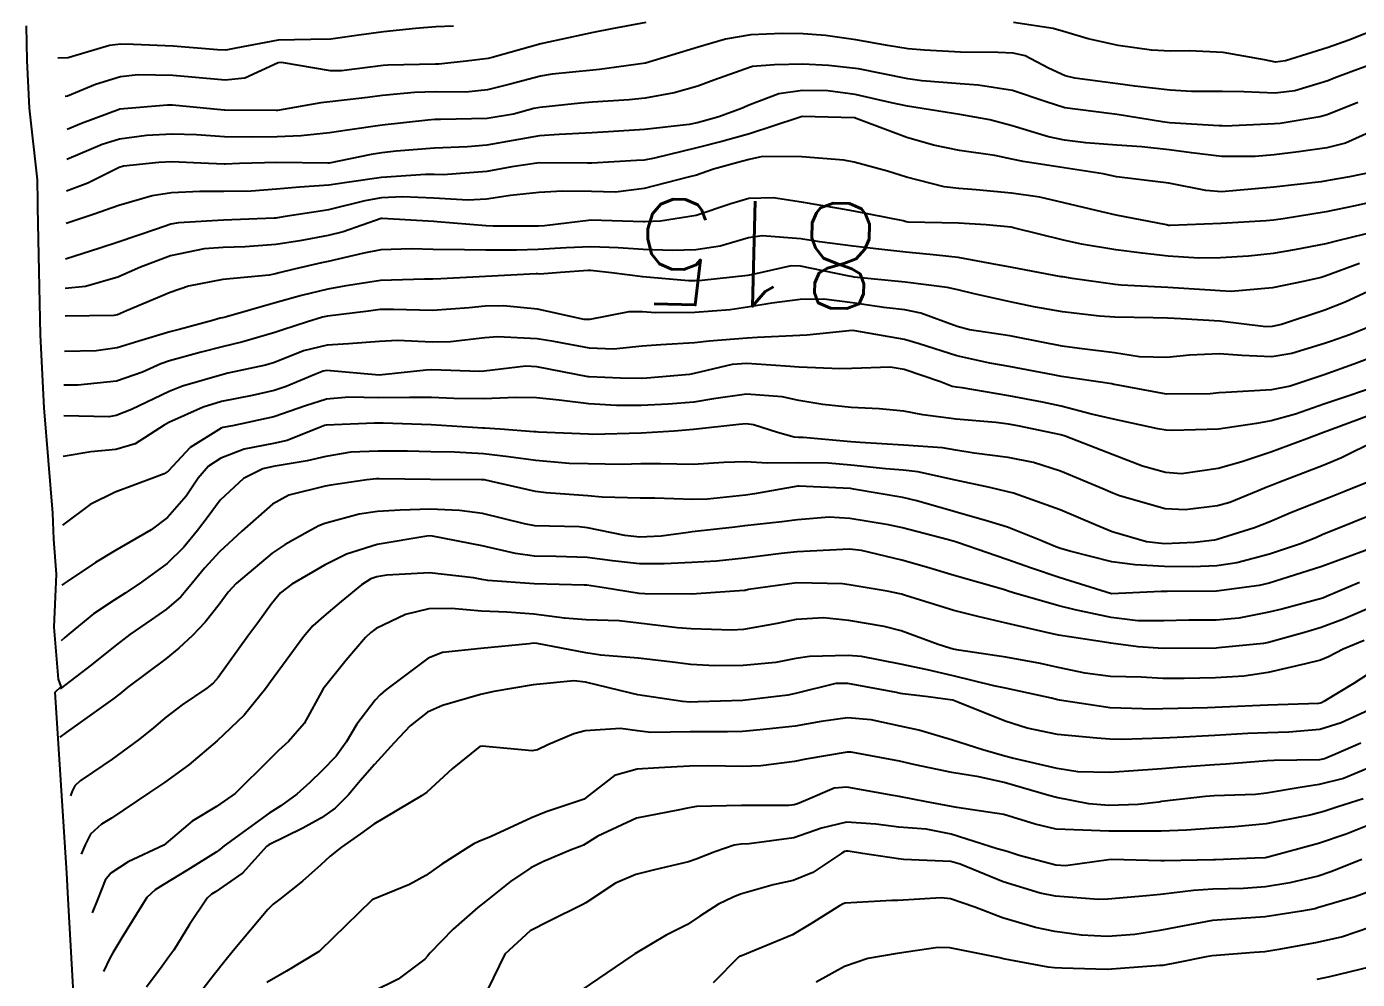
# Model space of a CAD drawing. Header units: metres. Extents: x 307586 to 320046, y 7427249 to 7434250.
# Drawn here: x 318695.3 to 318746, y 7429160.3 to 7429196.6 of the extents above; entities that cross this region are included whole.
import ezdxf
from ezdxf.enums import TextEntityAlignment as Align

# ---------------------------------------------------------------- set-up
doc = ezdxf.new("R2010")
doc.units = ezdxf.units.M
doc.header["$MEASUREMENT"] = 0
for name, color, linetype in [('Area', 45, 'Continuous'), ('Cotas', 45, 'Continuous'), ('Curvas de Nivel 1m', 11, 'Continuous'), ('Curvas de Nivel 5m', 15, 'Continuous')]:
    doc.layers.add(name, color=color, linetype=linetype)
doc.styles.add('Style-STANDARD', font='STANDARD.shx')

msp = doc.modelspace()

# ---------------------------------------------------------------- linework, layer by layer
at = {"layer": 'Area'}
msp.add_polyline3d([(318697.225, 7429156.868, 803.273), (318696.853, 7429163.392, 843.775), (318696.802, 7429164.372, 850.134), (318696.361, 7429171.264, 805.641), (318696.58, 7429171.483, 839.704), (318696.489, 7429171.76, 849.294), (318696.324, 7429173.742, 842.405), (318696.402, 7429175.767, 842.874), (318696.305, 7429177.092, 834.304), (318696.271, 7429178.09, 832.864), (318695.94, 7429182.1, 830.314), (318695.793, 7429184.885, 835.385), (318695.693, 7429189.738, 849.215), (318695.693, 7429189.954, 849.215), (318695.689, 7429190.793, 842.824), (318695.375, 7429193.519, 844.044), (318695.286, 7429195.331, 842.815), (318695.269, 7429196.656, 854.385)], dxfattribs=at)
at = {"layer": 'Curvas de Nivel 1m', "flags": 128}
for points, elevation in [([(318711.531, 7429196.649), (318710.866, 7429196.615), (318710.089, 7429196.556), (318708.864, 7429196.424), (318707.923, 7429196.298), (318706.861, 7429196.146), (318706.105, 7429196.133), (318704.86, 7429196.112), (318703.243, 7429195.801), (318702.856, 7429195.729), (318702.541, 7429195.738), (318700.857, 7429195.886), (318699.346, 7429195.951), (318698.858, 7429195.955), (318698.424, 7429195.908), (318697.014, 7429195.488), (318696.894, 7429195.448), (318696.852, 7429195.44), (318696.463, 7429195.43)], 823), ([(318718.868, 7429196.782), (318717.567, 7429196.542), (318716.864, 7429196.4), (318715.92, 7429196.202), (318714.86, 7429195.969), (318713.009, 7429195.452), (318712.854, 7429195.412), (318712.759, 7429195.396), (318712.018, 7429195.308), (318710.975, 7429195.195), (318710.851, 7429195.191), (318709.034, 7429195.164), (318708.85, 7429195.151), (318707.271, 7429194.941), (318706.846, 7429194.94), (318704.982, 7429195.258), (318704.851, 7429195.246), (318703.585, 7429194.666), (318702.84, 7429194.587), (318701.571, 7429194.704), (318700.843, 7429194.763), (318699.518, 7429194.785), (318698.842, 7429194.712), (318697.889, 7429194.427), (318696.83, 7429193.983), (318696.733, 7429193.96)], 822), ([(318746.87, 7429196.598), (318745.652, 7429196.115), (318744.862, 7429195.828), (318743.243, 7429195.32), (318742.856, 7429195.277), (318742.443, 7429195.358), (318740.86, 7429195.637), (318739.581, 7429195.7), (318738.86, 7429195.692), (318738.131, 7429195.726), (318736.862, 7429195.913), (318735.725, 7429196.16), (318734.867, 7429196.418), (318734.389, 7429196.559), (318732.87, 7429196.784)], 822), ([(318746.548, 7429195.202), (318745.741, 7429194.901), (318745.097, 7429194.66), (318744.848, 7429194.566), (318743.592, 7429194.178), (318742.84, 7429194.09), (318741.655, 7429194.137), (318740.841, 7429194.16), (318739.658, 7429194.16), (318738.841, 7429194.207), (318737.495, 7429194.352), (318736.844, 7429194.445), (318735.207, 7429194.667), (318734.849, 7429194.749), (318734.214, 7429195.04), (318733.319, 7429195.514), (318732.859, 7429195.62), (318732.289, 7429195.635), (318730.859, 7429195.656), (318729.482, 7429195.724), (318728.86, 7429195.784), (318728.069, 7429195.91), (318726.863, 7429196.122), (318725.712, 7429196.294), (318724.865, 7429196.353), (318724.066, 7429196.363), (318722.864, 7429196.319), (318721.9, 7429196.153), (318720.859, 7429195.841), (318718.853, 7429195.23), (318717.104, 7429194.992), (318716.849, 7429194.963), (318715.3, 7429194.812), (318714.845, 7429194.736), (318713.691, 7429194.436), (318712.837, 7429194.224), (318712.011, 7429194.132), (318710.835, 7429194.136), (318710.049, 7429194.117), (318708.833, 7429194.001), (318708.262, 7429193.925), (318706.829, 7429193.76), (318706.476, 7429193.726), (318704.824, 7429193.436), (318704.782, 7429193.432), (318702.823, 7429193.446), (318702.8, 7429193.444), (318700.826, 7429193.638), (318700.632, 7429193.637), (318698.823, 7429193.482), (318698.79, 7429193.47), (318697.364, 7429192.938), (318696.813, 7429192.71)], 821), ([(318746.822, 7429192.773), (318745.527, 7429192.191), (318744.814, 7429192.006), (318743.739, 7429191.853), (318742.811, 7429191.742), (318742.081, 7429191.677), (318740.81, 7429191.681), (318739.656, 7429191.822), (318738.812, 7429191.934), (318737.771, 7429192.042), (318736.814, 7429192.113), (318735.636, 7429192.2), (318734.816, 7429192.305), (318734.207, 7429192.43), (318732.821, 7429192.851), (318731.968, 7429193.069), (318730.826, 7429193.28), (318730.592, 7429193.318), (318728.83, 7429193.59), (318728.226, 7429193.722), (318726.837, 7429194.039), (318725.802, 7429194.177), (318724.839, 7429194.196), (318723.935, 7429194.065), (318722.83, 7429193.643), (318722.51, 7429193.501), (318721.645, 7429193.192), (318721.011, 7429193.009), (318720.821, 7429192.962), (318720.512, 7429192.897), (318718.818, 7429192.705), (318717.448, 7429192.613), (318716.816, 7429192.574), (318715.568, 7429192.51), (318714.815, 7429192.461), (318713.813, 7429192.285), (318712.811, 7429192.104), (318712.068, 7429192.049), (318710.81, 7429191.994), (318709.346, 7429191.88), (318708.808, 7429191.823), (318708.401, 7429191.76), (318706.804, 7429191.429), (318706.748, 7429191.426), (318704.804, 7429191.45), (318703.386, 7429191.411), (318702.841, 7429191.38), (318702.802, 7429191.38), (318701.914, 7429191.429), (318700.803, 7429191.469), (318700.306, 7429191.447), (318698.964, 7429191.304), (318698.8, 7429191.253), (318697.605, 7429190.667), (318696.783, 7429190.36)], 819), ([(318746.607, 7429191.09), (318745.674, 7429190.901), (318744.94, 7429190.77), (318744.801, 7429190.746), (318744.602, 7429190.714), (318742.799, 7429190.511), (318741.375, 7429190.377), (318740.797, 7429190.338), (318740.207, 7429190.379), (318738.8, 7429190.666), (318736.918, 7429190.893), (318736.802, 7429190.907), (318736.291, 7429191.015), (318734.805, 7429191.252), (318733.242, 7429191.489), (318732.808, 7429191.579), (318732.162, 7429191.714), (318730.811, 7429191.912), (318729.832, 7429192.114), (318728.816, 7429192.403), (318726.883, 7429193.129), (318726.823, 7429193.147), (318726.803, 7429193.151), (318724.824, 7429193.2), (318724.782, 7429193.192), (318724.664, 7429193.152), (318722.817, 7429192.545), (318721.757, 7429192.247), (318720.811, 7429192.008), (318719.191, 7429191.609), (318718.806, 7429191.542), (318718.515, 7429191.524), (318716.805, 7429191.421), (318716.636, 7429191.421), (318714.805, 7429191.44), (318713.756, 7429191.286), (318712.801, 7429191.107), (318711.138, 7429190.978), (318710.8, 7429190.989), (318710.467, 7429190.992), (318708.798, 7429190.879), (318707.477, 7429190.682), (318706.791, 7429190.583), (318705.667, 7429190.504), (318704.789, 7429190.434), (318703.831, 7429190.36), (318702.787, 7429190.34), (318701.873, 7429190.343), (318700.786, 7429190.296), (318700.053, 7429190.182), (318698.778, 7429189.806), (318698.532, 7429189.717), (318697.842, 7429189.479), (318697.043, 7429189.215), (318696.773, 7429189.13)], 818), ([(318746.794, 7429190.005), (318745.898, 7429189.793), (318744.789, 7429189.566), (318743.15, 7429189.298), (318742.786, 7429189.255), (318742.5, 7429189.229), (318740.785, 7429189.124), (318738.846, 7429189.051), (318738.784, 7429189.054), (318738.705, 7429189.069), (318736.787, 7429189.446), (318736.237, 7429189.567), (318734.792, 7429189.912), (318733.872, 7429190.123), (318732.795, 7429190.285), (318731.457, 7429190.413), (318730.797, 7429190.453), (318730.233, 7429190.524), (318728.801, 7429190.894), (318728.075, 7429191.117), (318726.806, 7429191.468), (318726.407, 7429191.534), (318724.808, 7429191.663), (318723.31, 7429191.674), (318722.807, 7429191.568), (318722.505, 7429191.484), (318721.437, 7429191.194), (318720.974, 7429191.026), (318720.801, 7429190.972), (318720.484, 7429190.889), (318718.795, 7429190.453), (318717.71, 7429190.325), (318716.794, 7429190.342), (318715.693, 7429190.362), (318714.793, 7429190.311), (318713.703, 7429190.198), (318712.79, 7429190.058), (318712.081, 7429190.016), (318710.791, 7429190.092), (318709.592, 7429190.139), (318708.79, 7429190.103), (318708.153, 7429189.993), (318706.777, 7429189.648), (318706.547, 7429189.602), (318705.121, 7429189.387), (318704.823, 7429189.339), (318704.772, 7429189.331), (318704.708, 7429189.326), (318702.771, 7429189.252), (318701.056, 7429189.152), (318700.769, 7429189.094), (318700.223, 7429188.904), (318698.762, 7429188.411), (318698.055, 7429188.182), (318696.753, 7429187.77)], 817), ([(318746.782, 7429188.85), (318745.219, 7429188.463), (318744.775, 7429188.356), (318743.58, 7429188.119), (318742.769, 7429187.987), (318741.833, 7429187.884), (318740.766, 7429187.816), (318739.932, 7429187.805), (318738.766, 7429187.885), (318737.774, 7429187.994), (318736.77, 7429188.121), (318735.463, 7429188.333), (318734.775, 7429188.484), (318732.88, 7429188.959), (318732.782, 7429188.982), (318731.828, 7429189.07), (318730.783, 7429189.132), (318728.857, 7429189.182), (318728.784, 7429189.193), (318728.673, 7429189.222), (318726.788, 7429189.599), (318726.224, 7429189.7), (318724.791, 7429189.943), (318723.723, 7429190.097), (318722.792, 7429190.077), (318722.101, 7429189.876), (318720.785, 7429189.427), (318719.425, 7429189.22), (318718.823, 7429189.188), (318718.782, 7429189.19), (318716.783, 7429189.25), (318715.008, 7429189.039), (318714.779, 7429189.024), (318713.05, 7429189.025), (318712.779, 7429189.034), (318710.913, 7429189.187), (318710.781, 7429189.199), (318708.815, 7429189.317), (318708.782, 7429189.313), (318707.327, 7429188.805), (318706.766, 7429188.663), (318705.68, 7429188.465), (318704.762, 7429188.322), (318703.595, 7429188.242), (318702.761, 7429188.209), (318702.034, 7429188.154), (318700.757, 7429187.892), (318699.609, 7429187.457), (318698.749, 7429187.077), (318697.509, 7429186.719), (318696.743, 7429186.65)], 816), ([(318746.751, 7429186.697), (318745.517, 7429186.131), (318744.742, 7429185.826), (318743.083, 7429185.281), (318742.735, 7429185.196), (318742.484, 7429185.194), (318740.737, 7429185.407), (318739.252, 7429185.496), (318738.738, 7429185.515), (318738.199, 7429185.535), (318736.738, 7429185.559), (318736.158, 7429185.596), (318734.74, 7429185.755), (318733.646, 7429185.951), (318732.744, 7429186.145), (318731.377, 7429186.443), (318730.748, 7429186.6), (318730.35, 7429186.688), (318728.751, 7429186.894), (318726.798, 7429187.084), (318726.753, 7429187.09), (318726.553, 7429187.132), (318724.758, 7429187.499), (318724.405, 7429187.509), (318722.944, 7429187.177), (318722.753, 7429187.144), (318720.993, 7429186.955), (318720.75, 7429186.937), (318720.485, 7429186.939), (318718.751, 7429187.088), (318717.558, 7429187.242), (318716.754, 7429187.334), (318716.666, 7429187.339), (318715.616, 7429187.261), (318714.823, 7429187.198), (318714.752, 7429187.202), (318714.69, 7429187.208), (318712.751, 7429187.105), (318711.054, 7429187.013), (318710.75, 7429187), (318710.427, 7429187.002), (318708.749, 7429186.959), (318707.372, 7429186.739), (318706.745, 7429186.619), (318705.738, 7429186.385), (318704.74, 7429186.099), (318702.882, 7429185.566), (318702.734, 7429185.537), (318702.64, 7429185.514), (318702.346, 7429185.424), (318701.079, 7429185.086), (318700.726, 7429184.995), (318699.541, 7429184.638), (318698.717, 7429184.385), (318697.92, 7429184.273), (318696.713, 7429184.25)], 814), ([(318746.442, 7429185.187), (318745.715, 7429184.9), (318744.997, 7429184.64), (318744.728, 7429184.549), (318743.483, 7429184.167), (318742.719, 7429184.039), (318741.571, 7429184.1), (318740.721, 7429184.156), (318739.587, 7429184.11), (318738.718, 7429184.024), (318737.672, 7429184.047), (318736.721, 7429184.194), (318735.388, 7429184.358), (318734.724, 7429184.449), (318732.986, 7429184.799), (318732.73, 7429184.845), (318731.2, 7429185.075), (318730.734, 7429185.199), (318729.344, 7429185.706), (318728.74, 7429185.834), (318727.939, 7429185.92), (318726.743, 7429186.099), (318725.645, 7429186.24), (318724.744, 7429186.235), (318723.664, 7429186.088), (318722.74, 7429185.938), (318722.084, 7429185.842), (318720.738, 7429185.739), (318719.233, 7429185.717), (318718.738, 7429185.755), (318718.215, 7429185.758), (318716.735, 7429185.462), (318716.518, 7429185.47), (318714.739, 7429185.856), (318713.435, 7429185.984), (318712.74, 7429185.97), (318712.127, 7429185.918), (318710.738, 7429185.812), (318709.244, 7429185.849), (318708.738, 7429185.844), (318708.3, 7429185.791), (318706.735, 7429185.596), (318706.548, 7429185.559), (318705.966, 7429185.378), (318705.036, 7429185.079), (318704.727, 7429184.975), (318703.507, 7429184.622), (318702.718, 7429184.426), (318701.917, 7429184.225), (318700.71, 7429183.89), (318700.379, 7429183.773), (318699.681, 7429183.455), (318698.699, 7429183.118), (318697.22, 7429182.962), (318696.693, 7429182.97)], 813), ([(318746.721, 7429184.098), (318745.846, 7429183.769), (318744.71, 7429183.36), (318744.376, 7429183.247), (318743.413, 7429182.929), (318742.701, 7429182.784), (318740.971, 7429182.687), (318740.7, 7429182.67), (318740.372, 7429182.638), (318738.699, 7429182.623), (318736.718, 7429182.995), (318736.703, 7429182.995), (318736.624, 7429183.011), (318734.707, 7429183.301), (318734.386, 7429183.357), (318732.712, 7429183.674), (318731.979, 7429183.802), (318730.718, 7429184.082), (318729.284, 7429184.542), (318728.727, 7429184.703), (318726.824, 7429185.037), (318726.732, 7429185.042), (318725, 7429184.876), (318724.728, 7429184.854), (318723.123, 7429184.778), (318722.727, 7429184.76), (318721.283, 7429184.636), (318720.724, 7429184.574), (318719.435, 7429184.506), (318718.721, 7429184.447), (318717.629, 7429184.332), (318716.72, 7429184.373), (318715.355, 7429184.632), (318714.725, 7429184.733), (318713.21, 7429184.809), (318712.725, 7429184.773), (318711.419, 7429184.616), (318710.722, 7429184.61), (318709.399, 7429184.663), (318708.722, 7429184.632), (318707.537, 7429184.545), (318706.72, 7429184.489), (318705.822, 7429184.273), (318704.71, 7429183.834), (318704.377, 7429183.726), (318702.934, 7429183.417), (318702.702, 7429183.363), (318701.203, 7429182.93), (318700.696, 7429182.729), (318699.266, 7429182.038), (318698.686, 7429181.806), (318698.397, 7429181.761), (318696.683, 7429181.8)], 812), ([(318746.633, 7429182.891), (318745.192, 7429182.411), (318744.696, 7429182.237), (318743.622, 7429181.856), (318742.69, 7429181.611), (318742.132, 7429181.502), (318740.686, 7429181.29), (318738.934, 7429181.235), (318738.686, 7429181.252), (318738.379, 7429181.3), (318736.69, 7429181.672), (318735.844, 7429181.866), (318734.694, 7429182.161), (318733.978, 7429182.323), (318732.698, 7429182.559), (318730.916, 7429182.862), (318730.701, 7429182.886), (318730.538, 7429182.919), (318730.092, 7429183.089), (318728.71, 7429183.561), (318728.18, 7429183.646), (318726.71, 7429183.597), (318726.255, 7429183.59), (318724.71, 7429183.653), (318724.182, 7429183.687), (318722.712, 7429183.787), (318722.15, 7429183.747), (318720.706, 7429183.404), (318720.533, 7429183.375), (318718.906, 7429183.227), (318718.703, 7429183.22), (318717.903, 7429183.238), (318716.703, 7429183.285), (318716.665, 7429183.289), (318714.709, 7429183.669), (318714.295, 7429183.69), (318712.706, 7429183.504), (318712.518, 7429183.49), (318710.706, 7429183.547), (318710.488, 7429183.541), (318708.703, 7429183.35), (318706.705, 7429183.527), (318706.571, 7429183.505), (318706.25, 7429183.375), (318705.165, 7429182.918), (318704.697, 7429182.762), (318703.87, 7429182.577), (318702.692, 7429182.339), (318701.995, 7429182.122), (318700.684, 7429181.544), (318700.506, 7429181.443), (318699.401, 7429180.73), (318698.669, 7429180.515), (318697.72, 7429180.427), (318696.663, 7429180.25)], 811), ([(318746.682, 7429180.846), (318745.376, 7429180.203), (318744.673, 7429179.9), (318742.988, 7429179.257), (318742.665, 7429179.135), (318742.523, 7429179.083), (318742.193, 7429178.945), (318741.119, 7429178.492), (318740.654, 7429178.371), (318739.414, 7429178.217), (318738.652, 7429178.256), (318736.919, 7429178.747), (318736.66, 7429178.845), (318736.279, 7429179.014), (318734.669, 7429179.688), (318733.641, 7429180.014), (318732.674, 7429180.207), (318731.373, 7429180.376), (318730.677, 7429180.495), (318730.165, 7429180.575), (318728.679, 7429180.684), (318727.028, 7429180.778), (318726.68, 7429180.808), (318724.859, 7429180.97), (318724.681, 7429180.977), (318724.513, 7429180.985), (318723.886, 7429181.162), (318722.966, 7429181.456), (318722.686, 7429181.487), (318722.408, 7429181.461), (318720.684, 7429181.277), (318719.944, 7429181.211), (318718.682, 7429181.132), (318716.84, 7429181.09), (318716.681, 7429181.094), (318714.776, 7429181.175), (318714.682, 7429181.183), (318714.602, 7429181.191), (318713.317, 7429181.29), (318712.716, 7429181.332), (318712.683, 7429181.333), (318712.651, 7429181.333), (318710.684, 7429181.456), (318708.851, 7429181.514), (318708.685, 7429181.513), (318708.522, 7429181.514), (318706.684, 7429181.444), (318706.626, 7429181.429), (318706.491, 7429181.372), (318705.2, 7429180.859), (318704.673, 7429180.742), (318703.556, 7429180.521), (318702.664, 7429180.185), (318702.202, 7429179.882), (318701.809, 7429179.428), (318701.343, 7429178.736), (318700.638, 7429177.918), (318700.018, 7429177.449), (318698.625, 7429176.653), (318697.89, 7429176.207), (318696.816, 7429175.488), (318696.695, 7429175.406), (318696.613, 7429175.34)], 809), ([(318746.311, 7429179.249), (318745.465, 7429178.902), (318744.893, 7429178.674), (318744.658, 7429178.584), (318743.468, 7429178.111), (318742.645, 7429177.761), (318742.057, 7429177.531), (318740.635, 7429177.086), (318740.535, 7429177.061), (318739.776, 7429176.973), (318738.632, 7429176.923), (318737.945, 7429176.997), (318736.638, 7429177.381), (318736.022, 7429177.636), (318734.651, 7429178.212), (318732.87, 7429178.846), (318732.661, 7429178.906), (318731.968, 7429179.067), (318730.666, 7429179.346), (318729.229, 7429179.662), (318728.669, 7429179.729), (318728.005, 7429179.781), (318726.671, 7429179.922), (318725.815, 7429179.995), (318724.671, 7429180.003), (318723.493, 7429179.99), (318722.672, 7429180.04), (318721.84, 7429180.02), (318720.67, 7429179.946), (318719.422, 7429179.97), (318718.67, 7429179.962), (318717.961, 7429179.946), (318716.67, 7429179.963), (318715.941, 7429179.987), (318714.671, 7429180.101), (318713.628, 7429180.241), (318712.673, 7429180.348), (318711.577, 7429180.408), (318710.674, 7429180.431), (318709.782, 7429180.446), (318708.669, 7429180.451), (318707.622, 7429180.407), (318706.666, 7429180.25), (318705.959, 7429180.081), (318704.66, 7429179.872), (318704.271, 7429179.783), (318703.529, 7429179.407), (318702.645, 7429178.585), (318702.147, 7429177.916), (318701.787, 7429177.428), (318701.261, 7429176.799), (318700.62, 7429176.17), (318699.652, 7429175.454), (318699.03, 7429175.04), (318698.602, 7429174.772), (318697.818, 7429174.254), (318696.891, 7429173.487), (318696.724, 7429173.346), (318696.583, 7429173.23)], 808), ([(318746.651, 7429178.08), (318745.809, 7429177.735), (318744.638, 7429177.258), (318744.396, 7429177.155), (318743.809, 7429176.922), (318742.629, 7429176.524), (318741.386, 7429176.192), (318740.624, 7429176.08), (318739.691, 7429176.041), (318738.624, 7429176.052), (318737.505, 7429176.12), (318736.625, 7429176.234), (318735.016, 7429176.639), (318734.63, 7429176.761), (318734.428, 7429176.83), (318733.915, 7429177.041), (318732.64, 7429177.549), (318731.934, 7429177.776), (318730.649, 7429178.145), (318729.197, 7429178.56), (318728.657, 7429178.683), (318726.781, 7429179.009), (318726.661, 7429179.024), (318724.7, 7429179.112), (318724.662, 7429179.113), (318723.007, 7429178.826), (318722.657, 7429178.777), (318721.22, 7429178.628), (318720.654, 7429178.608), (318719.212, 7429178.664), (318718.654, 7429178.666), (318717.205, 7429178.694), (318716.655, 7429178.747), (318715.063, 7429178.86), (318714.658, 7429178.91), (318712.983, 7429179.295), (318712.717, 7429179.353), (318712.664, 7429179.36), (318712.602, 7429179.362), (318710.663, 7429179.371), (318708.705, 7429179.401), (318708.654, 7429179.402), (318708.606, 7429179.398), (318708.235, 7429179.354), (318706.86, 7429179.159), (318706.65, 7429179.122), (318705.257, 7429178.774), (318704.643, 7429178.435), (318703.473, 7429177.407), (318702.625, 7429176.609), (318702.05, 7429175.994), (318701.589, 7429175.43), (318701.141, 7429174.899), (318700.598, 7429174.427), (318700.015, 7429174.026), (318699.207, 7429173.461), (318698.578, 7429172.983), (318697.739, 7429172.311), (318696.553, 7429171.39)], 807), ([(318746.632, 7429176.792), (318745.25, 7429176.28), (318744.624, 7429176.056), (318743.344, 7429175.653), (318742.618, 7429175.426), (318742.232, 7429175.328), (318740.614, 7429175.112), (318738.726, 7429175.101), (318738.614, 7429175.105), (318738.499, 7429175.106), (318736.613, 7429175.01), (318734.619, 7429175.632), (318733.565, 7429175.989), (318732.626, 7429176.325), (318730.743, 7429176.968), (318730.632, 7429177.003), (318730.571, 7429177.02), (318730.349, 7429177.084), (318728.639, 7429177.526), (318728.114, 7429177.642), (318726.644, 7429177.89), (318725.849, 7429177.934), (318724.643, 7429177.831), (318724.044, 7429177.757), (318722.639, 7429177.601), (318722.262, 7429177.56), (318720.636, 7429177.372), (318720.479, 7429177.358), (318719.454, 7429177.218), (318718.632, 7429177.173), (318718.065, 7429177.236), (318716.637, 7429177.532), (318716.323, 7429177.568), (318714.638, 7429177.61), (318714.235, 7429177.68), (318712.645, 7429178.075), (318711.764, 7429178.191), (318710.647, 7429178.235), (318709.509, 7429178.2), (318708.641, 7429178.156), (318707.946, 7429178.051), (318706.636, 7429177.689), (318706.406, 7429177.601), (318705.984, 7429177.376), (318705.12, 7429176.893), (318704.625, 7429176.564), (318703.251, 7429175.41), (318702.945, 7429175.077), (318702.601, 7429174.604), (318702.075, 7429173.941), (318701.595, 7429173.43), (318701.074, 7429172.939), (318700.574, 7429172.533), (318699.121, 7429171.462), (318698.815, 7429171.21), (318698.556, 7429171.006), (318696.78, 7429169.731), (318696.533, 7429169.55)], 806), ([(318746.608, 7429174.551), (318745.45, 7429174.051), (318744.595, 7429173.732), (318743.969, 7429173.542), (318742.586, 7429173.162), (318742.399, 7429173.129), (318740.686, 7429172.959), (318740.593, 7429172.95), (318738.582, 7429172.926), (318737.625, 7429173), (318736.585, 7429173.14), (318736.435, 7429173.162), (318734.589, 7429173.443), (318734.079, 7429173.549), (318732.596, 7429173.902), (318731.52, 7429174.15), (318730.602, 7429174.377), (318728.763, 7429174.956), (318728.611, 7429175.001), (318728.066, 7429175.115), (318726.615, 7429175.359), (318726.357, 7429175.391), (318724.616, 7429175.432), (318722.782, 7429175.177), (318722.647, 7429175.145), (318722.612, 7429175.136), (318720.791, 7429175.017), (318720.61, 7429175.008), (318718.824, 7429175.012), (318718.61, 7429175.031), (318717.28, 7429175.243), (318716.614, 7429175.342), (318716.515, 7429175.35), (318714.614, 7429175.402), (318712.842, 7429175.523), (318712.615, 7429175.558), (318712.294, 7429175.625), (318710.618, 7429175.81), (318708.996, 7429175.723), (318708.616, 7429175.658), (318708.386, 7429175.581), (318708.029, 7429175.356), (318707.25, 7429174.717), (318706.595, 7429174.17), (318706.171, 7429173.792), (318705.814, 7429173.378), (318705.295, 7429172.663), (318704.566, 7429171.659), (318704.375, 7429171.393), (318703.563, 7429170.389), (318702.533, 7429169.42), (318701.456, 7429168.498), (318700.517, 7429167.822), (318699.946, 7429167.449), (318698.503, 7429166.473), (318698.121, 7429166.233), (318697.698, 7429165.857), (318697.494, 7429165.451), (318697.353, 7429165.09)], 804), ([(318746.243, 7429173.239), (318745.438, 7429172.901), (318744.872, 7429172.615), (318744.579, 7429172.49), (318744.005, 7429172.346), (318742.574, 7429172.012), (318741.648, 7429171.873), (318740.571, 7429171.816), (318739.378, 7429171.785), (318738.571, 7429171.795), (318737.736, 7429171.834), (318736.572, 7429171.871), (318735.601, 7429171.992), (318734.575, 7429172.213), (318733.901, 7429172.365), (318732.578, 7429172.606), (318730.788, 7429172.87), (318730.581, 7429172.908), (318730.444, 7429172.944), (318730.007, 7429173.089), (318728.59, 7429173.607), (318727.941, 7429173.769), (318726.596, 7429173.993), (318725.639, 7429174.098), (318724.596, 7429174.034), (318723.872, 7429173.882), (318722.59, 7429173.654), (318722.141, 7429173.633), (318720.59, 7429173.686), (318720.074, 7429173.725), (318718.593, 7429173.902), (318717.848, 7429173.983), (318716.595, 7429174.023), (318715.77, 7429174.084), (318714.597, 7429174.238), (318713.566, 7429174.318), (318712.599, 7429174.356), (318711.457, 7429174.454), (318710.6, 7429174.443), (318709.704, 7429174.226), (318708.588, 7429173.692), (318708.39, 7429173.547), (318708.188, 7429173.354), (318707.443, 7429172.493), (318706.563, 7429171.397), (318705.843, 7429170.078), (318705.245, 7429169.383), (318704.87, 7429169.046), (318704.526, 7429168.699), (318703.222, 7429167.409), (318702.508, 7429166.918), (318701.581, 7429166.35), (318700.493, 7429165.44), (318699.145, 7429164.798), (318698.477, 7429164.377), (318698.259, 7429164.105), (318697.982, 7429163.399), (318697.773, 7429162.86)], 803), ([(318746.575, 7429172.082), (318745.854, 7429171.613), (318744.702, 7429170.909), (318744.609, 7429170.863), (318744.562, 7429170.848), (318744.492, 7429170.841), (318742.561, 7429170.769), (318740.822, 7429170.695), (318740.56, 7429170.682), (318740.266, 7429170.669), (318738.559, 7429170.639), (318738.192, 7429170.626), (318736.56, 7429170.67), (318734.628, 7429170.964), (318734.562, 7429170.978), (318734.516, 7429170.984), (318734.328, 7429171.034), (318732.868, 7429171.357), (318732.566, 7429171.416), (318732.121, 7429171.511), (318730.571, 7429171.895), (318729.593, 7429172.114), (318728.575, 7429172.339), (318727.081, 7429172.622), (318726.578, 7429172.667), (318725.098, 7429172.625), (318724.577, 7429172.545), (318723.817, 7429172.403), (318722.574, 7429172.279), (318721.496, 7429172.269), (318720.574, 7429172.32), (318719.783, 7429172.42), (318718.576, 7429172.57), (318717.144, 7429172.678), (318716.578, 7429172.762), (318714.727, 7429173.123), (318714.582, 7429173.13), (318714.414, 7429173.105), (318712.579, 7429172.934), (318711.115, 7429172.777), (318710.575, 7429172.567), (318708.942, 7429171.344), (318708.742, 7429171.165), (318708.557, 7429170.965), (318707.854, 7429170.046), (318707.441, 7429169.361), (318707.063, 7429168.829), (318706.522, 7429168.265), (318706.061, 7429167.831), (318705.566, 7429167.379), (318704.952, 7429166.942), (318704.506, 7429166.659), (318702.798, 7429165.415), (318702.632, 7429165.277), (318702.489, 7429165.172), (318701.409, 7429164.5), (318700.47, 7429163.931), (318700.169, 7429163.743), (318699.851, 7429163.449), (318698.902, 7429161.91), (318698.636, 7429161.458), (318698.56, 7429161.34), (318698.438, 7429161.137), (318698.193, 7429160.62)], 802), ([(318746.56, 7429170.644), (318745.362, 7429170.095), (318744.552, 7429169.85), (318743.369, 7429169.745), (318742.551, 7429169.724), (318741.808, 7429169.69), (318740.549, 7429169.614), (318739.11, 7429169.536), (318738.548, 7429169.515), (318737.003, 7429169.461), (318736.548, 7429169.474), (318736.05, 7429169.513), (318734.549, 7429169.653), (318733.395, 7429169.891), (318732.554, 7429170.166), (318730.756, 7429170.883), (318730.562, 7429170.958), (318730.463, 7429170.982), (318729.618, 7429171.094), (318728.662, 7429171.207), (318728.564, 7429171.224), (318728.422, 7429171.253), (318726.568, 7429171.605), (318726.107, 7429171.595), (318724.564, 7429171.215), (318724.278, 7429171.154), (318722.561, 7429170.957), (318720.862, 7429170.895), (318720.56, 7429170.892), (318720.263, 7429170.907), (318718.562, 7429171.173), (318718.298, 7429171.233), (318716.567, 7429171.651), (318716.119, 7429171.703), (318714.566, 7429171.554), (318713.073, 7429171.292), (318712.562, 7429171.175), (318711.116, 7429170.755), (318710.551, 7429170.509), (318709.884, 7429169.989), (318709.276, 7429169.339), (318708.524, 7429168.507), (318707.98, 7429167.893), (318707.535, 7429167.36), (318707.029, 7429166.844), (318706.504, 7429166.479), (318705.791, 7429166.086), (318704.494, 7429165.451), (318704.415, 7429165.391), (318703.503, 7429164.379), (318702.466, 7429163.658), (318702.318, 7429163.568), (318702.147, 7429163.423), (318701.472, 7429162.41), (318700.875, 7429161.436), (318700.694, 7429161.182), (318700.434, 7429160.835), (318699.837, 7429160.03)], 801), ([(318746.536, 7429168.435), (318745.445, 7429167.985), (318744.526, 7429167.751), (318743.803, 7429167.641), (318742.52, 7429167.421), (318742.09, 7429167.374), (318740.518, 7429167.318), (318740.189, 7429167.293), (318738.515, 7429167.097), (318738.413, 7429167.083), (318737.622, 7429166.993), (318736.512, 7429166.946), (318735.748, 7429167.018), (318734.516, 7429167.256), (318734.223, 7429167.328), (318732.524, 7429167.827), (318731.558, 7429168.039), (318730.53, 7429168.207), (318729.133, 7429168.502), (318728.536, 7429168.634), (318726.686, 7429168.983), (318726.541, 7429168.988), (318724.965, 7429168.718), (318724.535, 7429168.627), (318723.243, 7429168.459), (318722.532, 7429168.442), (318721.26, 7429168.465), (318720.532, 7429168.449), (318719.363, 7429168.385), (318718.529, 7429168.331), (318717.67, 7429168.094), (318716.595, 7429167.249), (318716.512, 7429167.197), (318715.068, 7429166.704), (318714.505, 7429166.475), (318712.973, 7429165.769), (318712.496, 7429165.575), (318712.311, 7429165.485), (318712.008, 7429165.305), (318711.088, 7429164.709), (318710.477, 7429164.278), (318709.858, 7429163.943), (318708.463, 7429163.372), (318708.445, 7429163.358), (318708.425, 7429163.341), (318706.443, 7429161.408), (318706.423, 7429161.39), (318706.394, 7429161.37), (318705.173, 7429160.641), (318704.425, 7429160.204)], 799), ([(318746.203, 7429167.208), (318745.232, 7429166.903), (318744.694, 7429166.726), (318744.51, 7429166.666), (318744.171, 7429166.576), (318742.506, 7429166.248), (318741.315, 7429166.142), (318740.504, 7429166.089), (318739.468, 7429166.006), (318738.503, 7429165.977), (318737.474, 7429165.967), (318736.503, 7429165.976), (318735.513, 7429166.009), (318734.503, 7429166.051), (318733.701, 7429166.238), (318732.508, 7429166.604), (318730.71, 7429166.879), (318730.511, 7429166.908), (318729.554, 7429167.09), (318728.516, 7429167.287), (318728.283, 7429167.336), (318726.521, 7429167.655), (318726.046, 7429167.609), (318724.943, 7429167.146), (318724.642, 7429167.018), (318724.511, 7429166.972), (318724.31, 7429166.952), (318722.511, 7429166.951), (318720.799, 7429166.909), (318720.51, 7429166.864), (318720.082, 7429166.778), (318718.505, 7429166.465), (318717.04, 7429165.786), (318716.495, 7429165.445), (318716.362, 7429165.384), (318716.015, 7429165.255), (318714.944, 7429164.807), (318714.482, 7429164.575), (318713.702, 7429164.054), (318712.755, 7429163.296), (318712.46, 7429163.058), (318711.521, 7429162.24), (318710.632, 7429161.318), (318710.547, 7429161.214), (318710.44, 7429161.098), (318709.427, 7429160.331), (318708.42, 7429159.841)], 798), ([(318746.506, 7429166.244), (318745.549, 7429165.853), (318744.499, 7429165.507), (318742.523, 7429164.969), (318742.493, 7429164.964), (318742.472, 7429164.961), (318742.071, 7429164.944), (318740.568, 7429164.883), (318740.492, 7429164.88), (318738.633, 7429164.836), (318738.491, 7429164.838), (318736.606, 7429164.893), (318736.491, 7429164.886), (318734.859, 7429164.654), (318734.488, 7429164.682), (318733.09, 7429165.051), (318732.633, 7429165.197), (318732.495, 7429165.238), (318732.252, 7429165.305), (318730.501, 7429165.861), (318729.543, 7429166.049), (318728.503, 7429166.13), (318727.634, 7429166.242), (318726.505, 7429166.314), (318725.559, 7429166.083), (318724.499, 7429165.718), (318722.805, 7429165.484), (318722.496, 7429165.473), (318722.234, 7429165.444), (318721.49, 7429165.19), (318720.781, 7429164.904), (318720.487, 7429164.799), (318719.199, 7429164.496), (318718.479, 7429164.322), (318717.712, 7429163.993), (318716.572, 7429163.248), (318716.462, 7429163.174), (318715.181, 7429162.537), (318714.452, 7429162.171), (318713.495, 7429161.284), (318712.63, 7429159.502)], 797), ([(318746.146, 7429164.893), (318744.972, 7429164.419), (318744.483, 7429164.262), (318743.403, 7429164.002), (318742.477, 7429163.846), (318741.64, 7429163.784), (318740.475, 7429163.763), (318739.729, 7429163.713), (318738.472, 7429163.561), (318737.946, 7429163.513), (318736.468, 7429163.377), (318736.114, 7429163.368), (318734.47, 7429163.502), (318733.896, 7429163.614), (318732.478, 7429164.048), (318730.847, 7429164.717), (318730.489, 7429164.812), (318728.689, 7429164.899), (318728.49, 7429164.915), (318727.122, 7429165.121), (318726.57, 7429165.205), (318726.494, 7429165.206), (318726.432, 7429165.192), (318726.332, 7429165.132), (318725.226, 7429164.398), (318724.477, 7429164.099), (318723.712, 7429163.924), (318722.469, 7429163.574), (318722.188, 7429163.461), (318721.636, 7429163.188), (318720.924, 7429162.729), (318720.455, 7429162.419), (318719.644, 7429162.015), (318718.444, 7429161.304), (318718.326, 7429161.222), (318716.43, 7429159.929)], 796), ([(318746.457, 7429162.299), (318745.408, 7429161.946), (318744.451, 7429161.731), (318742.98, 7429161.464), (318742.447, 7429161.381), (318742.046, 7429161.344), (318740.446, 7429161.22), (318740.221, 7429161.186), (318739.153, 7429160.973), (318738.564, 7429160.856), (318738.442, 7429160.848), (318738.302, 7429160.843), (318736.44, 7429160.703), (318734.715, 7429160.752), (318734.44, 7429160.77), (318734.2, 7429160.793), (318732.763, 7429161.055), (318732.493, 7429161.108), (318732.444, 7429161.124), (318732.355, 7429161.15), (318730.447, 7429161.53), (318729.995, 7429161.537), (318728.445, 7429161.313), (318727.327, 7429161.117), (318726.44, 7429160.811), (318725.355, 7429160.22)], 794), ([(318746.442, 7429160.789), (318744.919, 7429160.424), (318744.437, 7429160.322)], 793)]:
    msp.add_lwpolyline(points, dxfattribs=dict(at, elevation=elevation))
at = {"layer": 'Curvas de Nivel 5m', "flags": 128}
for points, elevation in [([(318745.998, 7429193.736), (318744.828, 7429193.267), (318744.551, 7429193.19), (318743.041, 7429192.937), (318742.823, 7429192.917), (318740.941, 7429192.839), (318740.822, 7429192.842), (318740.709, 7429192.849), (318738.823, 7429192.961), (318738.555, 7429192.993), (318736.827, 7429193.282), (318736.519, 7429193.321), (318734.831, 7429193.536), (318734.117, 7429193.758), (318732.84, 7429194.189), (318731.524, 7429194.392), (318730.843, 7429194.452), (318729.388, 7429194.559), (318728.846, 7429194.631), (318726.966, 7429195.014), (318726.851, 7429195.034), (318725.824, 7429195.14), (318724.853, 7429195.198), (318723.773, 7429195.166), (318722.93, 7429195.101), (318722.851, 7429195.081), (318721.454, 7429194.583), (318720.84, 7429194.36), (318719.942, 7429194.107), (318718.833, 7429193.905), (318718.226, 7429193.843), (318716.83, 7429193.748), (318716.371, 7429193.714), (318714.827, 7429193.548), (318714.597, 7429193.503), (318713.823, 7429193.285), (318712.821, 7429193.123), (318711.045, 7429193.093), (318710.821, 7429193.089), (318710.564, 7429193.067), (318708.818, 7429192.876), (318707.493, 7429192.687), (318706.815, 7429192.574), (318705.735, 7429192.459), (318704.813, 7429192.432), (318703.823, 7429192.415), (318702.813, 7429192.431), (318701.745, 7429192.499), (318700.814, 7429192.529), (318699.839, 7429192.48), (318698.812, 7429192.341), (318698.146, 7429192.14), (318696.803, 7429191.56)], 820), ([(318746.064, 7429187.597), (318744.756, 7429187.113), (318744.603, 7429187.065), (318743.981, 7429186.922), (318742.75, 7429186.671), (318741.164, 7429186.54), (318740.749, 7429186.557), (318740.372, 7429186.589), (318738.75, 7429186.683), (318736.98, 7429186.778), (318736.751, 7429186.801), (318735.113, 7429187.026), (318734.754, 7429187.087), (318734.687, 7429187.098), (318732.759, 7429187.46), (318732.27, 7429187.556), (318730.764, 7429187.83), (318729.937, 7429187.921), (318728.767, 7429188.029), (318727.744, 7429188.145), (318726.77, 7429188.258), (318725.486, 7429188.429), (318724.774, 7429188.537), (318723.299, 7429188.649), (318722.774, 7429188.577), (318721.697, 7429188.263), (318720.767, 7429188.124), (318719.883, 7429188.097), (318718.766, 7429188.133), (318717.813, 7429188.194), (318716.768, 7429188.236), (318715.828, 7429188.199), (318714.766, 7429188.137), (318713.934, 7429188.113), (318712.765, 7429188.108), (318711.954, 7429188.12), (318710.765, 7429188.133), (318709.941, 7429188.156), (318708.764, 7429188.121), (318708.115, 7429188), (318706.756, 7429187.674), (318706.507, 7429187.621), (318705.466, 7429187.383), (318704.898, 7429187.242), (318704.751, 7429187.203), (318704.511, 7429187.154), (318702.749, 7429186.992), (318701.442, 7429186.737), (318700.744, 7429186.501), (318699.073, 7429185.802), (318698.735, 7429185.647), (318698.589, 7429185.617), (318696.733, 7429185.6)], 815), ([(318746.693, 7429181.905), (318745.956, 7429181.632), (318744.685, 7429181.163), (318744.052, 7429180.919), (318742.678, 7429180.416), (318741.577, 7429180.048), (318740.671, 7429179.79), (318739.277, 7429179.589), (318738.669, 7429179.634), (318737.792, 7429179.879), (318736.676, 7429180.305), (318734.843, 7429181.028), (318734.683, 7429181.078), (318733.044, 7429181.412), (318732.687, 7429181.482), (318732.207, 7429181.546), (318730.689, 7429181.667), (318729.422, 7429181.831), (318728.692, 7429181.974), (318727.752, 7429182.06), (318726.693, 7429182.114), (318725.605, 7429182.229), (318724.695, 7429182.384), (318724.061, 7429182.524), (318722.697, 7429182.623), (318721.448, 7429182.439), (318720.694, 7429182.324), (318719.721, 7429182.243), (318718.693, 7429182.191), (318717.747, 7429182.185), (318716.693, 7429182.251), (318715.562, 7429182.394), (318714.695, 7429182.487), (318713.909, 7429182.496), (318712.694, 7429182.444), (318711.553, 7429182.453), (318710.695, 7429182.498), (318709.863, 7429182.501), (318708.694, 7429182.482), (318707.55, 7429182.506), (318706.694, 7429182.432), (318705.893, 7429182.175), (318704.687, 7429181.753), (318703.117, 7429181.413), (318702.75, 7429181.351), (318702.682, 7429181.33), (318701.507, 7429180.595), (318700.657, 7429179.693), (318700.516, 7429179.581), (318700.142, 7429179.448), (318698.647, 7429178.885), (318697.697, 7429178.425), (318696.633, 7429177.63)], 810), ([(318746.062, 7429175.452), (318744.801, 7429174.908), (318744.668, 7429174.854), (318744.612, 7429174.833), (318743.102, 7429174.436), (318742.603, 7429174.311), (318741.465, 7429174.086), (318740.599, 7429174.011), (318739.562, 7429174.012), (318738.598, 7429173.99), (318737.609, 7429173.989), (318736.599, 7429174.113), (318735.226, 7429174.401), (318734.606, 7429174.554), (318732.874, 7429175.056), (318732.675, 7429175.12), (318732.614, 7429175.144), (318732.497, 7429175.178), (318730.619, 7429175.719), (318729.557, 7429176.03), (318728.625, 7429176.292), (318727.089, 7429176.665), (318726.629, 7429176.711), (318725.13, 7429176.643), (318724.628, 7429176.617), (318724.024, 7429176.556), (318722.625, 7429176.376), (318721.553, 7429176.261), (318720.623, 7429176.205), (318719.565, 7429176.158), (318718.622, 7429176.159), (318717.592, 7429176.272), (318716.624, 7429176.394), (318715.449, 7429176.438), (318714.625, 7429176.456), (318713.897, 7429176.553), (318712.628, 7429176.845), (318710.74, 7429177.211), (318710.632, 7429177.223), (318710.525, 7429177.215), (318708.628, 7429176.89), (318707.458, 7429176.528), (318706.62, 7429176.103), (318706.157, 7429175.835), (318705.375, 7429175.382), (318704.946, 7429175.048), (318704.602, 7429174.637), (318704.078, 7429173.91), (318703.705, 7429173.403), (318702.567, 7429171.828), (318702.376, 7429171.61), (318702.131, 7429171.424), (318701.198, 7429170.789), (318700.546, 7429170.289), (318700.086, 7429169.9), (318699.538, 7429169.455), (318698.525, 7429168.717), (318697.786, 7429168.211), (318697.311, 7429167.894), (318697.107, 7429167.7), (318697.007, 7429167.498), (318696.943, 7429167.32)], 805), ([(318746.111, 7429169.33), (318745.147, 7429168.904), (318744.724, 7429168.725), (318744.54, 7429168.691), (318742.812, 7429168.663), (318742.539, 7429168.648), (318740.972, 7429168.52), (318740.536, 7429168.494), (318739.115, 7429168.393), (318738.533, 7429168.352), (318737.269, 7429168.262), (318736.531, 7429168.214), (318735.32, 7429168.233), (318734.533, 7429168.356), (318732.837, 7429168.757), (318732.54, 7429168.836), (318731.708, 7429169.068), (318730.547, 7429169.442), (318729.267, 7429169.816), (318728.552, 7429169.978), (318727.455, 7429170.22), (318726.555, 7429170.295), (318725.548, 7429170.145), (318724.551, 7429169.977), (318723.216, 7429169.836), (318722.549, 7429169.773), (318721.98, 7429169.755), (318720.548, 7429169.751), (318719.058, 7429169.733), (318718.549, 7429169.789), (318717.896, 7429169.89), (318716.548, 7429169.799), (318716.119, 7429169.682), (318715.126, 7429169.264), (318714.735, 7429169.073), (318714.539, 7429169.033), (318712.626, 7429169.215), (318712.541, 7429169.194), (318711.486, 7429168.348), (318710.514, 7429167.457), (318710.312, 7429167.323), (318708.502, 7429166.238), (318707.987, 7429165.866), (318707.265, 7429165.362), (318706.832, 7429165.021), (318706.483, 7429164.687), (318705.786, 7429164.064), (318704.919, 7429163.385), (318704.659, 7429163.19), (318704.459, 7429162.994), (318703.134, 7429161.41), (318702.827, 7429161.024), (318702.429, 7429160.518), (318701.944, 7429159.901)], 800), ([(318746.475, 7429163.686), (318745.895, 7429163.473), (318744.465, 7429163.046), (318744.358, 7429163.018), (318743.852, 7429162.919), (318742.461, 7429162.707), (318740.817, 7429162.599), (318740.459, 7429162.565), (318739.114, 7429162.316), (318738.455, 7429162.189), (318737.494, 7429162.035), (318736.452, 7429161.956), (318735.465, 7429162.008), (318734.454, 7429162.144), (318733.712, 7429162.297), (318732.459, 7429162.671), (318731.399, 7429163.071), (318730.468, 7429163.39), (318730.12, 7429163.432), (318728.466, 7429163.335), (318728.243, 7429163.327), (318726.464, 7429163.229), (318726.39, 7429163.205), (318726.249, 7429163.132), (318725.157, 7429162.442), (318724.452, 7429162.018), (318722.48, 7429161.216), (318722.443, 7429161.206), (318722.408, 7429161.18), (318721.434, 7429160.189)], 795)]:
    msp.add_lwpolyline(points, dxfattribs=dict(at, elevation=elevation))

# ---------------------------------------------------------------- texts
at = {"layer": 'Cotas', "style": 'Style-STANDARD'}
msp.add_text('815', height=4, rotation=178.5936, dxfattribs=at).set_placement((318723.14, 7429187.967, 815), align=Align.MIDDLE_CENTER)

doc.saveas('drawing.dxf')
